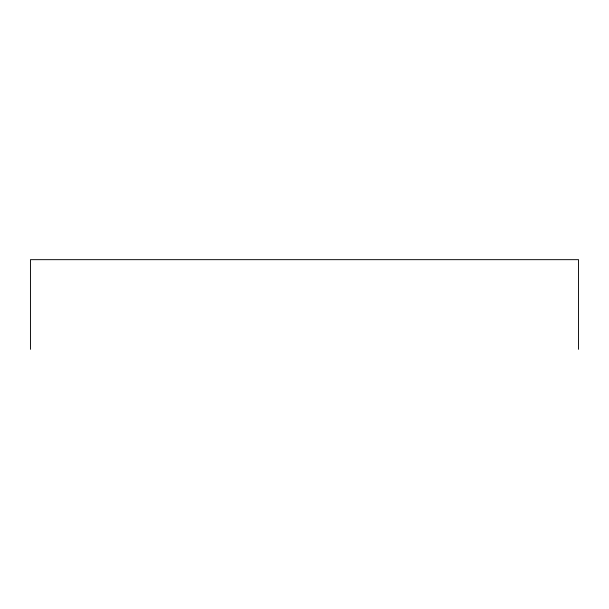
<?xml version="1.0" encoding="UTF-8"?>
<svg xmlns="http://www.w3.org/2000/svg" width="609" height="609" viewBox="0 0 609 609"><rect width="100%" height="100%" fill="white"/><g stroke="black" fill="none" stroke-linecap="round" stroke-linejoin="round"><path stroke-width="0.91" d="M578.55 349.338L578.55 259.662L30.45 259.662L30.45 349.338"/></g></svg>
